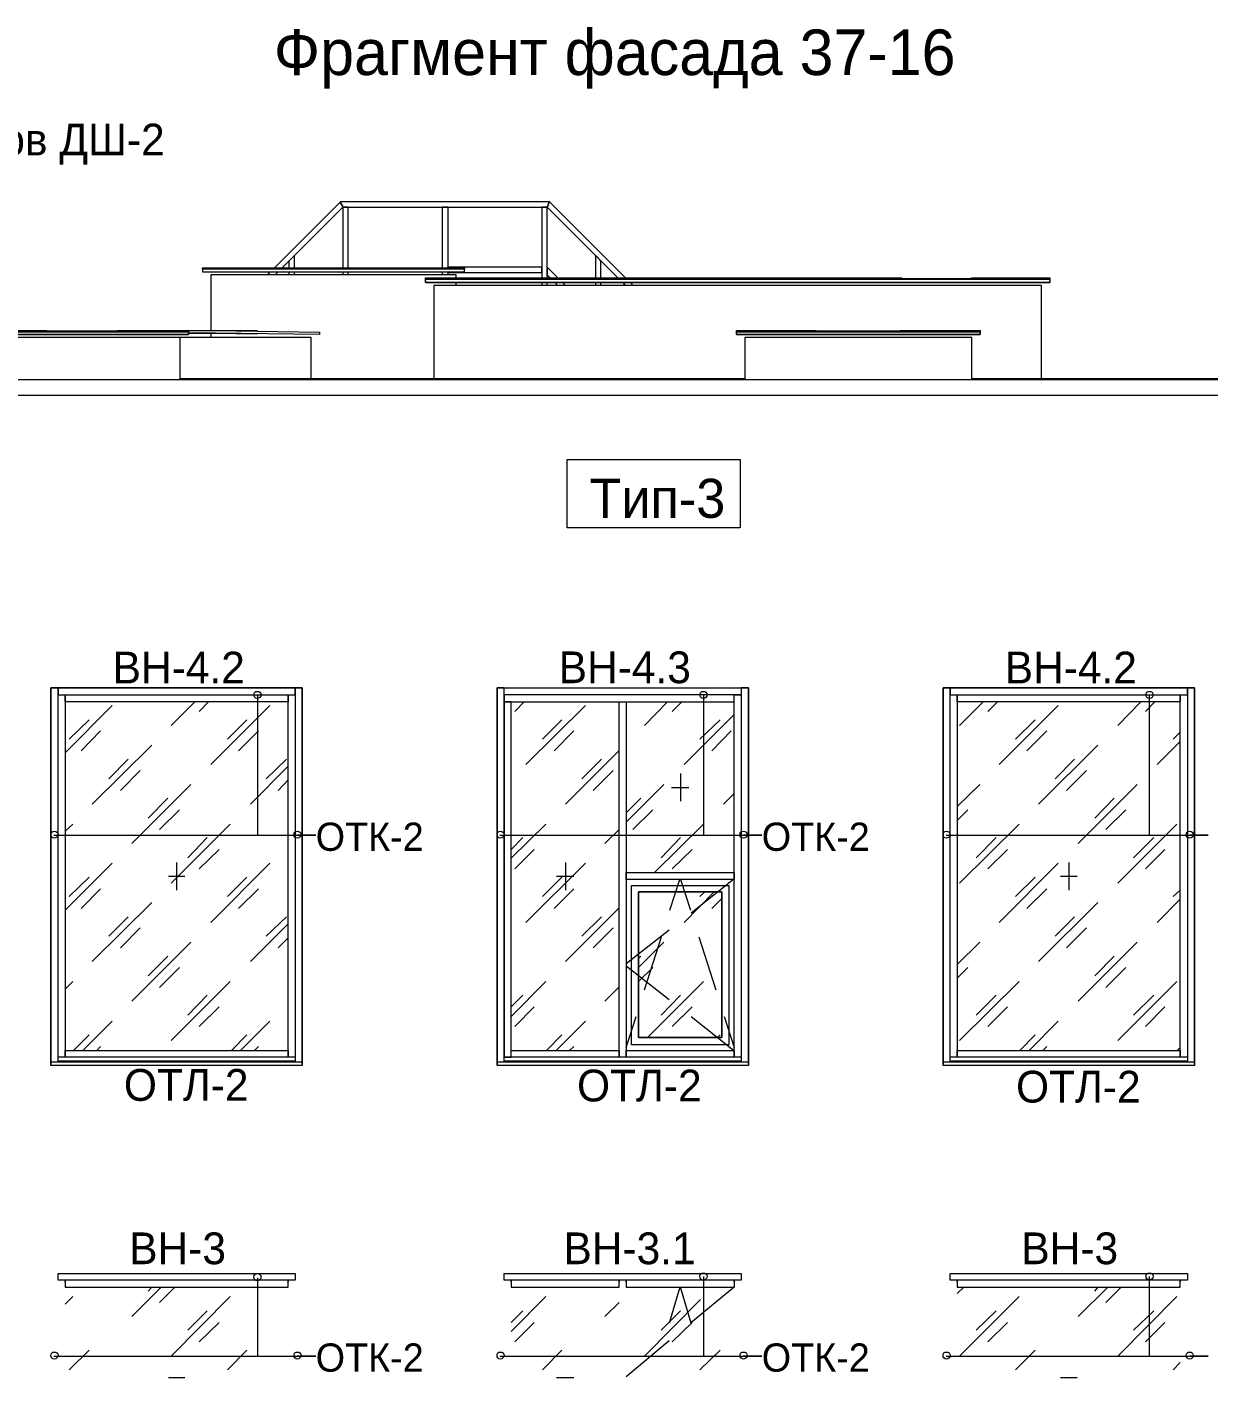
# Model space of a CAD drawing. Header units: millimetres. Extents: x 2294 to 908349, y -83289 to 219220.
# Drawn here: x 420493 to 429250, y -78043 to -68031 of the extents above; entities that cross this region are included whole.
import ezdxf

# ---------------------------------------------------------------- set-up
doc = ezdxf.new("R2010")
doc.units = ezdxf.units.MM
doc.layers.add('PDF _Геометрия', color=7, linetype='Continuous')
doc.layers.add('PDF _Текст', color=7, linetype='Continuous')

msp = doc.modelspace()

# ---------------------------------------------------------------- linework, layer by layer
at = {"layer": 'PDF _Геометрия', "lineweight": 9}
for points in [[(424928.4, -69890.4), (424364.5, -69326.5), (422816.9, -69326.5), (422816.9, -69330.8), (422816.9, -69335.2), (422830.1, -69357.1), (422816.9, -69335.2), (422816.9, -69330.8), (422816.9, -69326.5), (422327.3, -69816.1)], [(422384.2, -69816.1), (422834.4, -69365.8), (422830.1, -69365.8), (422830.1, -69361.5), (422830.1, -69357.1), (422830.1, -69361.5), (422830.1, -69365.8), (422834.4, -69365.8), (424347, -69365.8), (424351.4, -69361.5), (424351.4, -69357.1), (424351.4, -69361.5), (424347, -69365.8), (424871.6, -69890.4)], [(422873.8, -69816.1), (422873.8, -69365.8), (422869.4, -69365.8), (422865, -69365.8), (422843.2, -69365.8), (422838.8, -69365.8), (422834.4, -69365.8), (422834.4, -69816.1)], [(423612.6, -69868.6), (423612.6, -69846.7), (423612.6, -69851.1), (424307.7, -69851.1), (424307.7, -69846.7), (424307.7, -69842.3), (424307.7, -69820.5), (424307.7, -69816.1), (424307.7, -69811.7), (423612.6, -69811.7), (423612.6, -69816.1), (423612.6, -69365.8), (423608.2, -69365.8), (423603.8, -69365.8), (423577.6, -69365.8), (423573.2, -69365.8), (423568.9, -69365.8), (423568.9, -69816.1)], [(424347, -69890.4), (424347, -69365.8), (424342.6, -69365.8), (424338.3, -69365.8), (424316.4, -69365.8), (424312, -69365.8), (424307.7, -69365.8), (424307.7, -69890.4)], [(422476, -69816.1), (422476, -69724.3), (422471.6, -69728.7), (422467.2, -69733), (422441, -69759.3), (422436.6, -69763.6), (422432.2, -69763.6), (422432.2, -69768), (422432.2, -69816.1)], [(424744.8, -69890.4), (424744.8, -69768), (424744.8, -69763.6), (424740.4, -69763.6), (424740.4, -69759.3), (424714.2, -69733), (424709.8, -69728.7), (424705.5, -69728.7), (424705.5, -69724.3), (424705.5, -69890.4)], [(421794, -69824.8), (421794, -69846.7), (423735, -69846.7), (423735, -69824.8)], [(421794, -69838), (421794, -69846.7), (423735, -69846.7), (423735, -69838)], [(423673.8, -69890.4), (423673.8, -69868.6), (421855.2, -69868.6), (421855.2, -70279.5)], [(422292.4, -69846.7), (422274.9, -69868.6)], [(422331.7, -69868.6), (422353.6, -69846.7)], [(422432.2, -69846.7), (422432.2, -69868.6)], [(422476, -69868.6), (422476, -69846.7)], [(422834.4, -69846.7), (422834.4, -69868.6)], [(422873.8, -69868.6), (422873.8, -69846.7)], [(423568.9, -69846.7), (423568.9, -69868.6)], [(424425.7, -69890.4), (424347, -69811.7), (424347, -69816.1), (424347, -69820.5), (424347, -69824.8), (424347, -69859.8), (424347, -69864.2), (424347, -69868.6), (424368.9, -69890.4)], [(428071.6, -69903.5), (428071.6, -69925.4), (423446.4, -69925.4), (423446.4, -69903.5)], [(423446.4, -69912.3), (423446.4, -69925.4), (428071.6, -69925.4), (428071.6, -69912.3)], [(428010.4, -70637.9), (428010.4, -69947.2), (423507.7, -69947.2), (423507.7, -70637.9)], [(423673.8, -69947.2), (423673.8, -69925.4)], [(424307.7, -69925.4), (424307.7, -69947.2)], [(424347, -69947.2), (424347, -69925.4)], [(424403.8, -69925.4), (424425.7, -69947.2)], [(424482.5, -69947.2), (424460.7, -69925.4)], [(424705.5, -69925.4), (424705.5, -69947.2)], [(424744.8, -69947.2), (424744.8, -69925.4)], [(424906.6, -69925.4), (424924, -69947.2)], [(424985.2, -69947.2), (424963.4, -69925.4)], [(426974.3, -69894.8), (427490.2, -69894.8)], [(419074.9, -70292.6), (419074.9, -70279.5), (419608.2, -70279.5), (419608.2, -70283.9), (420124.1, -70283.9), (420124.1, -70279.5), (420639.9, -70279.5), (420639.9, -70283.9), (421160.1, -70283.9), (421160.1, -70279.5), (421689.1, -70279.5), (421689.1, -70292.6), (419074.9, -70292.6), (419074.9, -70310.1), (419004.9, -70310.1), (419004.9, -70292.6), (419074.9, -70288.2)], [(420639.9, -70283.9), (421160.1, -70283.9)], [(422200.6, -70283.9), (421890.2, -70279.5), (422659.6, -70292.6), (422659.6, -70310.1), (421890.2, -70301.3), (422200.6, -70305.7)], [(426340.4, -70283.9), (426961.2, -70283.9)], [(421689.1, -70292.6), (421689.1, -70310.1), (419074.9, -70310.1)], [(419074.9, -70301.3), (419074.9, -70310.1), (421689.1, -70310.1), (421689.1, -70301.3), (421890.2, -70301.3), (421689.1, -70301.3)], [(421627.9, -70642.3), (421627.9, -70331.9), (419140.4, -70331.9), (419140.4, -70642.3)], [(422598.4, -70637.9), (422598.4, -70331.9), (421182, -70331.9)], [(421855.2, -70301.3), (421855.2, -70331.9)], [(427555.7, -70292.6), (427555.7, -70310.1), (425750.3, -70310.1), (425750.3, -70292.6)], [(425750.3, -70301.3), (425750.3, -70310.1), (427555.7, -70310.1), (427555.7, -70301.3)], [(427494.5, -70642.3), (427494.5, -70331.9), (425811.5, -70331.9), (425811.5, -70642.3)], [(411074.9, -70672.9), (411533.9, -70642.3), (411564.5, -70642.3), (438458.4, -70642.3), (438489, -70642.3), (439109.8, -70681.7)], [(411542.7, -70751.6), (411564.5, -70756), (411564.5, -70642.3), (411564.5, -70760.4), (438458.4, -70760.4), (438458.4, -70642.3), (438489, -70646.7)], [(425811.5, -70637.9), (421627.9, -70637.9)], [(432019.1, -70637.9), (427494.5, -70637.9)], [(422200.6, -72981.1), (422200.6, -74021.5), (422633.3, -74021.5), (422497.8, -74021.5)], [(425505.5, -72981.1), (425505.5, -74021.5), (425938.2, -74021.5), (425802.7, -74021.5)], [(428806, -72981.1), (428806, -74021.5), (429243.2, -74021.5), (429107.6, -74021.5)], [(420775.4, -73409.5), (421125.1, -73059.8)], [(421562.3, -73208.4), (421737.2, -73033.6)], [(421767.8, -73103.5), (421837.7, -73033.6)], [(421855.2, -73497), (422292.4, -73059.8)], [(424106.6, -73103.5), (424176.5, -73033.6)], [(424189.6, -73497), (424631.1, -73059.8)], [(425068.3, -73208.4), (425238.8, -73033.6)], [(425273.8, -73103.5), (425343.7, -73033.6)], [(427402.7, -73208.4), (427577.6, -73033.6)], [(427612.6, -73103.5), (427682.5, -73033.6)], [(427695.6, -73497), (428132.8, -73059.8)], [(428574.3, -73208.4), (428744.8, -73033.6)], [(428779.8, -73103.5), (428849.7, -73033.6)], [(420806, -73309), (420954.7, -73164.7)], [(421977.6, -73309), (422121.9, -73164.7)], [(424312, -73309), (424456.3, -73164.7)], [(425361.2, -73497), (425732.8, -73125.4)], [(425479.2, -73309), (425627.9, -73164.7)], [(427818, -73309), (427962.3, -73164.7)], [(420893.5, -73396.4), (421037.7, -73247.8)], [(422060.7, -73396.4), (422209.3, -73247.8)], [(424399.5, -73396.4), (424543.7, -73247.8)], [(425566.7, -73396.4), (425710.9, -73247.8)], [(427901.1, -73396.4), (428049.7, -73247.8)], [(428985.2, -73309), (429037.7, -73256.5)], [(420976.5, -73789.9), (421418, -73352.7)], [(427988.5, -73789.9), (428425.7, -73352.7)], [(428867.2, -73497), (429037.7, -73326.5)], [(421098.9, -73601.9), (421243.2, -73457.6)], [(422266.1, -73601.9), (422414.8, -73457.6)], [(424482.5, -73789.9), (424880.3, -73392)], [(424604.9, -73601.9), (424749.2, -73457.6)], [(428110.9, -73601.9), (428255.2, -73457.6)], [(421186.3, -73689.3), (421330.6, -73540.7)], [(422148.1, -73789.9), (422427.9, -73510.1)], [(424688, -73689.3), (424836.6, -73540.7)], [(425335, -73562.5), (425335, -73768)], [(428194, -73689.3), (428342.6, -73540.7)], [(421269.4, -74082.8), (421706.6, -73645.6)], [(422353.6, -73689.3), (422427.9, -73610.6)], [(424932.8, -73925.4), (425212.6, -73645.6)], [(425269.4, -73667.5), (425396.2, -73667.5)], [(427385.2, -73807.3), (427551.4, -73645.6)], [(428281.4, -74082.8), (428718.6, -73645.6)], [(421391.8, -73894.8), (421536.1, -73746.1)], [(424932.8, -73855.4), (425042.1, -73746.1)], [(425654.1, -73789.9), (425732.8, -73711.2)], [(428403.8, -73894.8), (428548.1, -73746.1)], [(421474.9, -73977.8), (421623.5, -73833.6)], [(424980.9, -73977.8), (425129.5, -73833.6)], [(427385.2, -73912.3), (427463.9, -73833.6)], [(428486.9, -73977.8), (428635.5, -73833.6)], [(420775.4, -73990.9), (420832.2, -73938.5)], [(421562.3, -74375.6), (421999.5, -73938.5)], [(424080.3, -74192), (424338.3, -73938.5)], [(424775.4, -74082.8), (424880.3, -73977.8)], [(425142.6, -74297), (425505.5, -73938.5)], [(427402.7, -74375.6), (427844.3, -73938.5)], [(428574.3, -74375.6), (429011.5, -73938.5)], [(420692.4, -74021.5), (422633.3, -74021.5)], [(421684.7, -74187.7), (421829, -74039)], [(423997.3, -74021.5), (425938.2, -74021.5)], [(424080.3, -74126.5), (424167.8, -74039)], [(425190.7, -74187.7), (425335, -74039)], [(427302.2, -74021.5), (429243.2, -74021.5)], [(427525.1, -74187.7), (427673.8, -74039)], [(428692.3, -74187.7), (428841, -74039)], [(421767.8, -74270.7), (421916.4, -74126.5)], [(424106.6, -74270.7), (424250.8, -74126.5)], [(425273.8, -74270.7), (425422.4, -74126.5)], [(427612.6, -74270.7), (427756.8, -74126.5)], [(428779.8, -74270.7), (428924, -74126.5)], [(420775.4, -74576.7), (421125.1, -74227)], [(421601.6, -74222.6), (421601.6, -74428.1)], [(421855.2, -74668.5), (422292.4, -74227)], [(424189.6, -74668.5), (424631.1, -74227)], [(424482.5, -74222.6), (424482.5, -74428.1)], [(427695.6, -74668.5), (428132.8, -74227)], [(428211.5, -74222.6), (428211.5, -74428.1)], [(420806, -74476.2), (420954.7, -74331.9)], [(421540.4, -74323.2), (421662.8, -74323.2)], [(421977.6, -74476.2), (422121.9, -74331.9)], [(424312, -74476.2), (424456.3, -74331.9)], [(424416.9, -74323.2), (424543.7, -74323.2)], [(425256.3, -74576.7), (425330.6, -74349.4)], [(425335, -74349.4), (425409.3, -74576.7)], [(425728.4, -74349.4), (425413.7, -74598.6)], [(425728.4, -74297), (425732.8, -74292.6)], [(427818, -74476.2), (427962.3, -74331.9)], [(428150.3, -74323.2), (428272.7, -74323.2)], [(420893.5, -74563.6), (421037.7, -74419.4)], [(422060.7, -74563.6), (422209.3, -74419.4)], [(424399.5, -74563.6), (424543.7, -74419.4)], [(425361.2, -74668.5), (425584.1, -74441.2)], [(425479.2, -74476.2), (425514.2, -74441.2)], [(425566.7, -74563.6), (425641, -74489.3)], [(427901.1, -74563.6), (428049.7, -74419.4)], [(428985.2, -74476.2), (429037.7, -74428.1)], [(420976.5, -74957.1), (421418, -74519.9)], [(424482.5, -74957.1), (424880.3, -74559.3)], [(427988.5, -74957.1), (428425.7, -74519.9)], [(428867.2, -74668.5), (429037.7, -74493.7)], [(421098.9, -74769.1), (421243.2, -74624.8)], [(422148.1, -74957.1), (422427.9, -74677.3)], [(422266.1, -74769.1), (422414.8, -74624.8)], [(424604.9, -74769.1), (424749.2, -74624.8)], [(428110.9, -74769.1), (428255.2, -74624.8)], [(421186.3, -74856.5), (421330.6, -74707.9)], [(422353.6, -74856.5), (422427.9, -74782.2)], [(424688, -74856.5), (424836.6, -74707.9)], [(425251.9, -74725.4), (424932.8, -74974.6)], [(425068.3, -75166.9), (425195.1, -74773.5)], [(425470.5, -74773.5), (425597.3, -75166.9)], [(428194, -74856.5), (428342.6, -74707.9)], [(421269.4, -75250), (421706.6, -74812.8)], [(425024.6, -75000.8), (425212.6, -74812.8)], [(427385.2, -74978.9), (427551.4, -74812.8)], [(428281.4, -75250), (428718.6, -74812.8)], [(421391.8, -75062), (421536.1, -74917.7)], [(425024.6, -74935.2), (425042.1, -74917.7)], [(428403.8, -75062), (428548.1, -74917.7)], [(421474.9, -75149.4), (421623.5, -75000.8)], [(425251.9, -75241.2), (424932.8, -74992)], [(425024.6, -75105.7), (425129.5, -75000.8)], [(427385.2, -75079.5), (427463.9, -75000.8)], [(428486.9, -75149.4), (428635.5, -75000.8)], [(420775.4, -75162.5), (420832.2, -75105.7)], [(421562.3, -75542.9), (421999.5, -75105.7)], [(424080.3, -75363.6), (424338.3, -75105.7)], [(424775.4, -75250), (424880.3, -75145)], [(425090.2, -75521), (425505.5, -75105.7)], [(427402.7, -75542.9), (427844.3, -75105.7)], [(428574.3, -75542.9), (429011.5, -75105.7)], [(421684.7, -75354.9), (421829, -75206.2)], [(424080.3, -75293.7), (424167.8, -75206.2)], [(425190.7, -75354.9), (425335, -75206.2)], [(427525.1, -75354.9), (427673.8, -75206.2)], [(428692.3, -75354.9), (428841, -75206.2)], [(421767.8, -75437.9), (421916.4, -75293.7)], [(424106.6, -75437.9), (424250.8, -75293.7)], [(424932.8, -75595.3), (425007.1, -75363.6)], [(425273.8, -75437.9), (425422.4, -75293.7)], [(425728.4, -75617.2), (425413.7, -75368)], [(425658.5, -75363.6), (425732.8, -75595.3)], [(427612.6, -75437.9), (427756.8, -75293.7)], [(428779.8, -75437.9), (428924, -75293.7)], [(420906.6, -75617.2), (421125.1, -75398.6)], [(422073.8, -75617.2), (422292.4, -75398.6)], [(424412.6, -75617.2), (424631.1, -75398.6)], [(427918.6, -75617.2), (428132.8, -75398.6)], [(420836.6, -75617.2), (420954.7, -75499.1)], [(421011.5, -75617.2), (421037.7, -75586.6)], [(422008.2, -75617.2), (422121.9, -75499.1)], [(422178.7, -75617.2), (422209.3, -75586.6)], [(424342.6, -75617.2), (424456.3, -75499.1)], [(424513.1, -75617.2), (424543.7, -75586.6)], [(425606, -75521), (425627.9, -75499.1)], [(427848.6, -75617.2), (427962.3, -75499.1)], [(428019.1, -75617.2), (428049.7, -75586.6)], [(422480.3, -75665.3), (420723, -75665.3)], [(425785.2, -75665.3), (424027.9, -75665.3)], [(429090.2, -75665.3), (427332.8, -75665.3)], [(429015.8, -75617.2), (429037.7, -75595.3)], [(422532.8, -75695.9), (422532.8, -75700.2), (422532.8, -75726.5), (420670.5, -75726.5), (420670.5, -75700.2), (420670.5, -75695.9)], [(420670.5, -75700.2), (422532.8, -75700.2)], [(420670.5, -75722.1), (420670.5, -75717.7)], [(422480.3, -75695.9), (420723, -75695.9), (422480.3, -75695.9)], [(422532.8, -75717.7), (422532.8, -75722.1)], [(425837.7, -75695.9), (425837.7, -75700.2), (425837.7, -75726.5), (423975.4, -75726.5), (423975.4, -75700.2), (423975.4, -75695.9)], [(423975.4, -75700.2), (425837.7, -75700.2)], [(423975.4, -75722.1), (423975.4, -75717.7)], [(425785.2, -75695.9), (424027.9, -75695.9), (425785.2, -75695.9)], [(425837.7, -75717.7), (425837.7, -75722.1)], [(429142.6, -75695.9), (429142.6, -75700.2), (429142.6, -75726.5), (427280.3, -75726.5), (427280.3, -75700.2), (427280.3, -75695.9)], [(427280.3, -75700.2), (429142.6, -75700.2)], [(427280.3, -75722.1), (427280.3, -75717.7)], [(429090.2, -75695.9), (427332.8, -75695.9), (429090.2, -75695.9)], [(429142.6, -75717.7), (429142.6, -75722.1)], [(425505.5, -77291.5), (425505.5, -77881.6), (425938.2, -77881.6), (425802.7, -77881.6)], [(428806, -77291.5), (428806, -77881.6), (429243.2, -77881.6), (429107.6, -77881.6)], [(420775.4, -77330.8), (420775.4, -77317.7), (420775.4, -77370.2), (422427.9, -77370.2), (422427.9, -77317.7), (422427.9, -77330.8)], [(422427.9, -77317.7), (420775.4, -77317.7)], [(421269.4, -77588.8), (421488, -77370.2)], [(421391.8, -77400.8), (421418, -77370.2)], [(421474.9, -77483.8), (421588.5, -77370.2)], [(422200.6, -77300.2), (422200.6, -77881.6), (422633.3, -77881.6), (422497.8, -77881.6)], [(424080.3, -77330.8), (424080.3, -77317.7), (424080.3, -77370.2), (424880.3, -77370.2), (424880.3, -77317.7), (424880.3, -77330.8)], [(424880.3, -77317.7), (424080.3, -77317.7)], [(424932.8, -77330.8), (424932.8, -77317.7), (424932.8, -77370.2), (425732.8, -77370.2), (425409.3, -77636.8)], [(425732.8, -77317.7), (424932.8, -77317.7)], [(425330.6, -77370.2), (425251.9, -77636.8)], [(425413.7, -77636.8), (425335, -77370.2)], [(425732.8, -77330.8), (425732.8, -77317.7), (425732.8, -77370.2)], [(427385.2, -77330.8), (427385.2, -77317.7), (427385.2, -77370.2), (429037.7, -77370.2), (429037.7, -77317.7), (429037.7, -77330.8)], [(429037.7, -77317.7), (427385.2, -77317.7)], [(427385.2, -77418.3), (427433.3, -77370.2)], [(428281.4, -77588.8), (428500, -77370.2)], [(428403.8, -77400.8), (428430, -77370.2)], [(428486.9, -77483.8), (428600.5, -77370.2)], [(420775.4, -77496.9), (420832.2, -77440.1)], [(421562.3, -77881.6), (421999.5, -77440.1)], [(424080.3, -77698), (424338.3, -77440.1)], [(424775.4, -77588.8), (424880.3, -77483.8)], [(425068.3, -77881.6), (425483.6, -77462)], [(427402.7, -77881.6), (427844.3, -77440.1)], [(428574.3, -77881.6), (429011.5, -77440.1)], [(421684.7, -77689.3), (421829, -77545)], [(424080.3, -77632.5), (424167.8, -77545)], [(425190.7, -77689.3), (425335, -77545)], [(427525.1, -77689.3), (427673.8, -77545)], [(428692.3, -77689.3), (428841, -77545)], [(421767.8, -77776.7), (421916.4, -77632.5)], [(424106.6, -77776.7), (424250.8, -77632.5)], [(425273.8, -77776.7), (425422.4, -77632.5)], [(427612.6, -77776.7), (427756.8, -77632.5)], [(428779.8, -77776.7), (428924, -77632.5)], [(425251.9, -77768), (424932.8, -78034.7)], [(420692.4, -77881.6), (422633.3, -77881.6)], [(420806, -77982.2), (420954.7, -77837.9)], [(421977.6, -77982.2), (422121.9, -77837.9)], [(423997.3, -77881.6), (425938.2, -77881.6)], [(424312, -77982.2), (424456.3, -77837.9)], [(425479.2, -77982.2), (425627.9, -77837.9)], [(427302.2, -77881.6), (429243.2, -77881.6)], [(427818, -77982.2), (427962.3, -77837.9)], [(428985.2, -77982.2), (429037.7, -77929.7)], [(421662.8, -78043.4), (421540.4, -78043.4)], [(424543.7, -78043.4), (424416.9, -78043.4)], [(428272.7, -78043.4), (428150.3, -78043.4)]]:
    msp.add_lwpolyline(points, dxfattribs=at)
for points in [[(424364.5, -69326.5), (424364.5, -69330.8), (424360.1, -69330.8), (424360.1, -69335.2), (424351.4, -69357.1), (424360.1, -69335.2), (424360.1, -69330.8), (424364.5, -69330.8)], [(423735, -69824.8), (421794, -69824.8), (421794, -69816.1), (423735, -69816.1)], [(423446.4, -69903.5), (423446.4, -69890.4), (426974.3, -69890.4), (426974.3, -69894.8), (427490.2, -69894.8), (427490.2, -69890.4), (428071.6, -69890.4), (428071.6, -69903.5)], [(421890.2, -70279.5), (421689.1, -70283.9)], [(425750.3, -70292.6), (425750.3, -70279.5), (426340.4, -70279.5), (426340.4, -70283.9), (426961.2, -70283.9), (426961.2, -70279.5), (427555.7, -70279.5), (427555.7, -70292.6)], [(424495.6, -71236.9), (425776.5, -71236.9), (425776.5, -71744), (424495.6, -71744)], [(422480.3, -72928.7), (422454.1, -72928.7), (420749.2, -72928.7), (420723, -72928.7), (420670.5, -72928.7), (420670.5, -73007.3), (420670.5, -75639), (420670.5, -75717.7), (420670.5, -72928.7), (422532.8, -72928.7), (422532.8, -75717.7), (422532.8, -75639), (422532.8, -73007.3), (422532.8, -72928.7)], [(420749.2, -72981.1), (422454.1, -72981.1), (422480.3, -72981.1), (422480.3, -72928.7), (422480.3, -73007.3), (422480.3, -75639), (422480.3, -75695.9), (420723, -75695.9), (420723, -75639), (420723, -73007.3), (420723, -72928.7), (420723, -72981.1)], [(420723, -75665.3), (420723, -72981.1), (420775.4, -72981.1), (420775.4, -75665.3)], [(422427.9, -73033.6), (420775.4, -73033.6), (420775.4, -72981.1), (422427.9, -72981.1)], [(422427.9, -75665.3), (422427.9, -72981.1), (422480.3, -72981.1), (422480.3, -75665.3)], [(423975.4, -73007.3), (423975.4, -74323.2), (423975.4, -75639), (423975.4, -75717.7), (423975.4, -72928.7), (425837.7, -72928.7), (425837.7, -75717.7), (425837.7, -75639), (425837.7, -74323.2), (425837.7, -73007.3), (425837.7, -72928.7), (425785.2, -72928.7), (425785.2, -73007.3), (425785.2, -74323.2), (425785.2, -75639), (425785.2, -75695.9), (424027.9, -75695.9), (424027.9, -75639), (424027.9, -74323.2), (424027.9, -75665.3), (424080.3, -75665.3), (424080.3, -74323.2), (424080.3, -73033.6), (424027.9, -73033.6), (424027.9, -74323.2), (424027.9, -73007.3), (424027.9, -72928.7), (423975.4, -72928.7)], [(424906.6, -72981.1), (424027.9, -72981.1), (424027.9, -73033.6), (424906.6, -73033.6), (425732.8, -73033.6), (425732.8, -72981.1), (424906.6, -72981.1), (424054.1, -72981.1), (424027.9, -72981.1), (424027.9, -72928.7), (424054.1, -72928.7), (424906.6, -72928.7), (425759, -72928.7), (425785.2, -72928.7), (425785.2, -72981.1), (425759, -72981.1)], [(425732.8, -73007.3), (425732.8, -72981.1), (425785.2, -72981.1), (425785.2, -73007.3), (425785.2, -74323.2), (425785.2, -75665.3), (425732.8, -75665.3), (425732.8, -74323.2)], [(429090.2, -72928.7), (429063.9, -72928.7), (427359, -72928.7), (427332.8, -72928.7), (427280.3, -72928.7), (427280.3, -73007.3), (427280.3, -75639), (427280.3, -75717.7), (427280.3, -72928.7), (429142.6, -72928.7), (429142.6, -75717.7), (429142.6, -75639), (429142.6, -73007.3), (429142.6, -72928.7)], [(427359, -72981.1), (429063.9, -72981.1), (429090.2, -72981.1), (429090.2, -72928.7), (429090.2, -73007.3), (429090.2, -75639), (429090.2, -75695.9), (427332.8, -75695.9), (427332.8, -75639), (427332.8, -73007.3), (427332.8, -72928.7), (427332.8, -72981.1)], [(427332.8, -75665.3), (427332.8, -72981.1), (427385.2, -72981.1), (427385.2, -75665.3)], [(429037.7, -73033.6), (427385.2, -73033.6), (427385.2, -72981.1), (429037.7, -72981.1)], [(429037.7, -75665.3), (429037.7, -72981.1), (429090.2, -72981.1), (429090.2, -75665.3)], [(424932.8, -75665.3), (424880.3, -75665.3), (424080.3, -75665.3), (424080.3, -75617.2), (424880.3, -75617.2), (424880.3, -75665.3), (424880.3, -74323.2), (424880.3, -73033.6), (424932.8, -73033.6), (424932.8, -74323.2)], [(425732.8, -74349.4), (424932.8, -74349.4), (424932.8, -74297), (425732.8, -74297)], [(424972.1, -74393.1), (425693.4, -74393.1), (425693.4, -75573.5), (424972.1, -75573.5)], [(425693.4, -74393.1), (425693.4, -75573.5), (424972.1, -75573.5), (424972.1, -74393.1)], [(425641, -74441.2), (425024.6, -74441.2), (425024.6, -75521), (425641, -75521)], [(425024.6, -75521), (425024.6, -74441.2), (425641, -74441.2), (425641, -75521)], [(422427.9, -75665.3), (420775.4, -75665.3), (420775.4, -75617.2), (422427.9, -75617.2)], [(425732.8, -75665.3), (424932.8, -75665.3), (424932.8, -75617.2), (425732.8, -75617.2)], [(429037.7, -75665.3), (427385.2, -75665.3), (427385.2, -75617.2), (429037.7, -75617.2)], [(422454.1, -77269.6), (422480.3, -77269.6), (422480.3, -77317.7), (422454.1, -77317.7), (420749.2, -77317.7), (420723, -77317.7), (420723, -77269.6), (420749.2, -77269.6)], [(424906.6, -77269.6), (425785.2, -77269.6), (425785.2, -77317.7), (424906.6, -77317.7), (424027.9, -77317.7), (424027.9, -77269.6)], [(429063.9, -77269.6), (429090.2, -77269.6), (429090.2, -77317.7), (429063.9, -77317.7), (427359, -77317.7), (427332.8, -77317.7), (427332.8, -77269.6), (427359, -77269.6)]]:
    msp.add_lwpolyline(points, close=True, dxfattribs=at)
for points in [[(422174.3, -72981.1), (422174.3, -72963.6), (422183.1, -72954.9), (422200.6, -72954.9)], [(422174.3, -72981.1), (422174.3, -72963.6), (422183.1, -72954.9), (422200.6, -72954.9)], [(422200.6, -73007.3), (422183.1, -73007.3), (422174.3, -72994.2), (422174.3, -72981.1)], [(422200.6, -73007.3), (422183.1, -73007.3), (422174.3, -72994.2), (422174.3, -72981.1)], [(422200.6, -72954.9), (422213.7, -72954.9), (422226.8, -72963.6), (422226.8, -72981.1)], [(422200.6, -72954.9), (422213.7, -72954.9), (422226.8, -72963.6), (422226.8, -72981.1)], [(422226.8, -72981.1), (422226.8, -72994.2), (422213.7, -73007.3), (422200.6, -73007.3)], [(422226.8, -72981.1), (422226.8, -72994.2), (422213.7, -73007.3), (422200.6, -73007.3)], [(425479.2, -72981.1), (425479.2, -72963.6), (425488, -72954.9), (425505.5, -72954.9)], [(425479.2, -72981.1), (425479.2, -72963.6), (425488, -72954.9), (425505.5, -72954.9)], [(425505.5, -73007.3), (425488, -73007.3), (425479.2, -72994.2), (425479.2, -72981.1)], [(425505.5, -73007.3), (425488, -73007.3), (425479.2, -72994.2), (425479.2, -72981.1)], [(425505.5, -72954.9), (425518.6, -72954.9), (425531.7, -72963.6), (425531.7, -72981.1)], [(425505.5, -72954.9), (425518.6, -72954.9), (425531.7, -72963.6), (425531.7, -72981.1)], [(425531.7, -72981.1), (425531.7, -72994.2), (425518.6, -73007.3), (425505.5, -73007.3)], [(425531.7, -72981.1), (425531.7, -72994.2), (425518.6, -73007.3), (425505.5, -73007.3)], [(428784.1, -72981.1), (428784.1, -72963.6), (428792.9, -72954.9), (428810.4, -72954.9)], [(428784.1, -72981.1), (428784.1, -72963.6), (428792.9, -72954.9), (428810.4, -72954.9)], [(428810.4, -73007.3), (428792.9, -73007.3), (428784.1, -72994.2), (428784.1, -72981.1)], [(428810.4, -73007.3), (428792.9, -73007.3), (428784.1, -72994.2), (428784.1, -72981.1)], [(428810.4, -72954.9), (428823.5, -72954.9), (428836.6, -72963.6), (428836.6, -72981.1)], [(428810.4, -72954.9), (428823.5, -72954.9), (428836.6, -72963.6), (428836.6, -72981.1)], [(428836.6, -72981.1), (428836.6, -72994.2), (428823.5, -73007.3), (428810.4, -73007.3)], [(428836.6, -72981.1), (428836.6, -72994.2), (428823.5, -73007.3), (428810.4, -73007.3)], [(420670.5, -74017.2), (420670.5, -73999.7), (420679.2, -73990.9), (420696.7, -73990.9)], [(420670.5, -74017.2), (420670.5, -73999.7), (420679.2, -73990.9), (420696.7, -73990.9)], [(420696.7, -74043.4), (420679.2, -74043.4), (420670.5, -74030.3), (420670.5, -74017.2)], [(420696.7, -74043.4), (420679.2, -74043.4), (420670.5, -74030.3), (420670.5, -74017.2)], [(420696.7, -73990.9), (420709.8, -73990.9), (420723, -73999.7), (420723, -74017.2)], [(420696.7, -73990.9), (420709.8, -73990.9), (420723, -73999.7), (420723, -74017.2)], [(420723, -74017.2), (420723, -74030.3), (420709.8, -74043.4), (420696.7, -74043.4)], [(420723, -74017.2), (420723, -74030.3), (420709.8, -74043.4), (420696.7, -74043.4)], [(422471.6, -74017.2), (422471.6, -73999.7), (422480.3, -73990.9), (422497.8, -73990.9)], [(422471.6, -74017.2), (422471.6, -73999.7), (422480.3, -73990.9), (422497.8, -73990.9)], [(422497.8, -74043.4), (422480.3, -74043.4), (422471.6, -74030.3), (422471.6, -74017.2)], [(422497.8, -74043.4), (422480.3, -74043.4), (422471.6, -74030.3), (422471.6, -74017.2)], [(422497.8, -73990.9), (422510.9, -73990.9), (422524, -73999.7), (422524, -74017.2)], [(422497.8, -73990.9), (422510.9, -73990.9), (422524, -73999.7), (422524, -74017.2)], [(422524, -74017.2), (422524, -74030.3), (422510.9, -74043.4), (422497.8, -74043.4)], [(422524, -74017.2), (422524, -74030.3), (422510.9, -74043.4), (422497.8, -74043.4)], [(423975.4, -74017.2), (423975.4, -73999.7), (423984.2, -73990.9), (424001.6, -73990.9)], [(423975.4, -74017.2), (423975.4, -73999.7), (423984.2, -73990.9), (424001.6, -73990.9)], [(424001.6, -74043.4), (423984.2, -74043.4), (423975.4, -74030.3), (423975.4, -74017.2)], [(424001.6, -74043.4), (423984.2, -74043.4), (423975.4, -74030.3), (423975.4, -74017.2)], [(424001.6, -73990.9), (424014.8, -73990.9), (424027.9, -73999.7), (424027.9, -74017.2)], [(424001.6, -73990.9), (424014.8, -73990.9), (424027.9, -73999.7), (424027.9, -74017.2)], [(424027.9, -74017.2), (424027.9, -74030.3), (424014.8, -74043.4), (424001.6, -74043.4)], [(424027.9, -74017.2), (424027.9, -74030.3), (424014.8, -74043.4), (424001.6, -74043.4)], [(425776.5, -74017.2), (425776.5, -73999.7), (425785.2, -73990.9), (425802.7, -73990.9)], [(425776.5, -74017.2), (425776.5, -73999.7), (425785.2, -73990.9), (425802.7, -73990.9)], [(425802.7, -74043.4), (425785.2, -74043.4), (425776.5, -74030.3), (425776.5, -74017.2)], [(425802.7, -74043.4), (425785.2, -74043.4), (425776.5, -74030.3), (425776.5, -74017.2)], [(425802.7, -73990.9), (425815.8, -73990.9), (425829, -73999.7), (425829, -74017.2)], [(425802.7, -73990.9), (425815.8, -73990.9), (425829, -73999.7), (425829, -74017.2)], [(425829, -74017.2), (425829, -74030.3), (425815.8, -74043.4), (425802.7, -74043.4)], [(425829, -74017.2), (425829, -74030.3), (425815.8, -74043.4), (425802.7, -74043.4)], [(427280.3, -74017.2), (427280.3, -73999.7), (427289.1, -73990.9), (427306.5, -73990.9)], [(427280.3, -74017.2), (427280.3, -73999.7), (427289.1, -73990.9), (427306.5, -73990.9)], [(427306.5, -74043.4), (427289.1, -74043.4), (427280.3, -74030.3), (427280.3, -74017.2)], [(427306.5, -74043.4), (427289.1, -74043.4), (427280.3, -74030.3), (427280.3, -74017.2)], [(427306.5, -73990.9), (427319.7, -73990.9), (427332.8, -73999.7), (427332.8, -74017.2)], [(427306.5, -73990.9), (427319.7, -73990.9), (427332.8, -73999.7), (427332.8, -74017.2)], [(427332.8, -74017.2), (427332.8, -74030.3), (427319.7, -74043.4), (427306.5, -74043.4)], [(427332.8, -74017.2), (427332.8, -74030.3), (427319.7, -74043.4), (427306.5, -74043.4)], [(429081.4, -74017.2), (429081.4, -73999.7), (429090.2, -73990.9), (429107.6, -73990.9)], [(429081.4, -74017.2), (429081.4, -73999.7), (429090.2, -73990.9), (429107.6, -73990.9)], [(429107.6, -74043.4), (429090.2, -74043.4), (429081.4, -74030.3), (429081.4, -74017.2)], [(429107.6, -74043.4), (429090.2, -74043.4), (429081.4, -74030.3), (429081.4, -74017.2)], [(429107.6, -73990.9), (429120.8, -73990.9), (429133.9, -73999.7), (429133.9, -74017.2)], [(429107.6, -73990.9), (429120.8, -73990.9), (429133.9, -73999.7), (429133.9, -74017.2)], [(429133.9, -74017.2), (429133.9, -74030.3), (429120.8, -74043.4), (429107.6, -74043.4)], [(429133.9, -74017.2), (429133.9, -74030.3), (429120.8, -74043.4), (429107.6, -74043.4)], [(422174.3, -77295.9), (422174.3, -77278.4), (422183.1, -77269.6), (422200.6, -77269.6)], [(422174.3, -77295.9), (422174.3, -77278.4), (422183.1, -77269.6), (422200.6, -77269.6)], [(422200.6, -77269.6), (422213.7, -77269.6), (422226.8, -77278.4), (422226.8, -77295.9)], [(422200.6, -77269.6), (422213.7, -77269.6), (422226.8, -77278.4), (422226.8, -77295.9)], [(425479.2, -77291.5), (425479.2, -77274), (425488, -77265.3), (425505.5, -77265.3)], [(425479.2, -77291.5), (425479.2, -77274), (425488, -77265.3), (425505.5, -77265.3)], [(425505.5, -77317.7), (425488, -77317.7), (425479.2, -77304.6), (425479.2, -77291.5)], [(425505.5, -77317.7), (425488, -77317.7), (425479.2, -77304.6), (425479.2, -77291.5)], [(425505.5, -77265.3), (425518.6, -77265.3), (425531.7, -77274), (425531.7, -77291.5)], [(425505.5, -77265.3), (425518.6, -77265.3), (425531.7, -77274), (425531.7, -77291.5)], [(425531.7, -77291.5), (425531.7, -77304.6), (425518.6, -77317.7), (425505.5, -77317.7)], [(425531.7, -77291.5), (425531.7, -77304.6), (425518.6, -77317.7), (425505.5, -77317.7)], [(428784.1, -77291.5), (428784.1, -77274), (428792.9, -77265.3), (428810.4, -77265.3)], [(428784.1, -77291.5), (428784.1, -77274), (428792.9, -77265.3), (428810.4, -77265.3)], [(428810.4, -77317.7), (428792.9, -77317.7), (428784.1, -77304.6), (428784.1, -77291.5)], [(428810.4, -77317.7), (428792.9, -77317.7), (428784.1, -77304.6), (428784.1, -77291.5)], [(428810.4, -77265.3), (428823.5, -77265.3), (428836.6, -77274), (428836.6, -77291.5)], [(428810.4, -77265.3), (428823.5, -77265.3), (428836.6, -77274), (428836.6, -77291.5)], [(428836.6, -77291.5), (428836.6, -77304.6), (428823.5, -77317.7), (428810.4, -77317.7)], [(428836.6, -77291.5), (428836.6, -77304.6), (428823.5, -77317.7), (428810.4, -77317.7)], [(422200.6, -77322.1), (422183.1, -77322.1), (422174.3, -77309), (422174.3, -77295.9)], [(422200.6, -77322.1), (422183.1, -77322.1), (422174.3, -77309), (422174.3, -77295.9)], [(422226.8, -77295.9), (422226.8, -77309), (422213.7, -77322.1), (422200.6, -77322.1)], [(422226.8, -77295.9), (422226.8, -77309), (422213.7, -77322.1), (422200.6, -77322.1)], [(420670.5, -77877.3), (420670.5, -77859.8), (420679.2, -77851), (420696.7, -77851)], [(420670.5, -77877.3), (420670.5, -77859.8), (420679.2, -77851), (420696.7, -77851)], [(420696.7, -77903.5), (420679.2, -77903.5), (420670.5, -77890.4), (420670.5, -77877.3)], [(420696.7, -77903.5), (420679.2, -77903.5), (420670.5, -77890.4), (420670.5, -77877.3)], [(420696.7, -77851), (420709.8, -77851), (420723, -77859.8), (420723, -77877.3)], [(420696.7, -77851), (420709.8, -77851), (420723, -77859.8), (420723, -77877.3)], [(420723, -77877.3), (420723, -77890.4), (420709.8, -77903.5), (420696.7, -77903.5)], [(420723, -77877.3), (420723, -77890.4), (420709.8, -77903.5), (420696.7, -77903.5)], [(422471.6, -77877.3), (422471.6, -77859.8), (422480.3, -77851), (422497.8, -77851)], [(422471.6, -77877.3), (422471.6, -77859.8), (422480.3, -77851), (422497.8, -77851)], [(422497.8, -77903.5), (422480.3, -77903.5), (422471.6, -77890.4), (422471.6, -77877.3)], [(422497.8, -77903.5), (422480.3, -77903.5), (422471.6, -77890.4), (422471.6, -77877.3)], [(422497.8, -77851), (422510.9, -77851), (422524, -77859.8), (422524, -77877.3)], [(422497.8, -77851), (422510.9, -77851), (422524, -77859.8), (422524, -77877.3)], [(422524, -77877.3), (422524, -77890.4), (422510.9, -77903.5), (422497.8, -77903.5)], [(422524, -77877.3), (422524, -77890.4), (422510.9, -77903.5), (422497.8, -77903.5)], [(423975.4, -77877.3), (423975.4, -77859.8), (423984.2, -77851), (424001.6, -77851)], [(423975.4, -77877.3), (423975.4, -77859.8), (423984.2, -77851), (424001.6, -77851)], [(424001.6, -77903.5), (423984.2, -77903.5), (423975.4, -77890.4), (423975.4, -77877.3)], [(424001.6, -77903.5), (423984.2, -77903.5), (423975.4, -77890.4), (423975.4, -77877.3)], [(424001.6, -77851), (424014.8, -77851), (424027.9, -77859.8), (424027.9, -77877.3)], [(424001.6, -77851), (424014.8, -77851), (424027.9, -77859.8), (424027.9, -77877.3)], [(424027.9, -77877.3), (424027.9, -77890.4), (424014.8, -77903.5), (424001.6, -77903.5)], [(424027.9, -77877.3), (424027.9, -77890.4), (424014.8, -77903.5), (424001.6, -77903.5)], [(425776.5, -77877.3), (425776.5, -77859.8), (425785.2, -77851), (425802.7, -77851)], [(425776.5, -77877.3), (425776.5, -77859.8), (425785.2, -77851), (425802.7, -77851)], [(425802.7, -77903.5), (425785.2, -77903.5), (425776.5, -77890.4), (425776.5, -77877.3)], [(425802.7, -77903.5), (425785.2, -77903.5), (425776.5, -77890.4), (425776.5, -77877.3)], [(425802.7, -77851), (425815.8, -77851), (425829, -77859.8), (425829, -77877.3)], [(425802.7, -77851), (425815.8, -77851), (425829, -77859.8), (425829, -77877.3)], [(425829, -77877.3), (425829, -77890.4), (425815.8, -77903.5), (425802.7, -77903.5)], [(425829, -77877.3), (425829, -77890.4), (425815.8, -77903.5), (425802.7, -77903.5)], [(427280.3, -77877.3), (427280.3, -77859.8), (427289.1, -77851), (427306.5, -77851)], [(427280.3, -77877.3), (427280.3, -77859.8), (427289.1, -77851), (427306.5, -77851)], [(427306.5, -77903.5), (427289.1, -77903.5), (427280.3, -77890.4), (427280.3, -77877.3)], [(427306.5, -77903.5), (427289.1, -77903.5), (427280.3, -77890.4), (427280.3, -77877.3)], [(427306.5, -77851), (427319.7, -77851), (427332.8, -77859.8), (427332.8, -77877.3)], [(427306.5, -77851), (427319.7, -77851), (427332.8, -77859.8), (427332.8, -77877.3)], [(427332.8, -77877.3), (427332.8, -77890.4), (427319.7, -77903.5), (427306.5, -77903.5)], [(427332.8, -77877.3), (427332.8, -77890.4), (427319.7, -77903.5), (427306.5, -77903.5)], [(429081.4, -77877.3), (429081.4, -77859.8), (429090.2, -77851), (429107.6, -77851)], [(429081.4, -77877.3), (429081.4, -77859.8), (429090.2, -77851), (429107.6, -77851)], [(429107.6, -77903.5), (429090.2, -77903.5), (429081.4, -77890.4), (429081.4, -77877.3)], [(429107.6, -77903.5), (429090.2, -77903.5), (429081.4, -77890.4), (429081.4, -77877.3)], [(429107.6, -77851), (429120.8, -77851), (429133.9, -77859.8), (429133.9, -77877.3)], [(429107.6, -77851), (429120.8, -77851), (429133.9, -77859.8), (429133.9, -77877.3)], [(429133.9, -77877.3), (429133.9, -77890.4), (429120.8, -77903.5), (429107.6, -77903.5)], [(429133.9, -77877.3), (429133.9, -77890.4), (429120.8, -77903.5), (429107.6, -77903.5)]]:
    msp.add_open_spline(points, degree=3, dxfattribs=at)

# ---------------------------------------------------------------- texts
at = {"layer": 'PDF _Текст', "attachment_point": 4, "style": ''}
for s, insert, char_height in [('Фрагмент фасада 37-16', (422321.5, -68269.4), 337.88), ('Деформационный шов ДШ-2', (417294.3, -68900.8), 235.287), ('Тип-3', (424660.2, -71526.1), 289.45), ('ВН-4.2', (421127.9, -72778.3), 235.29), ('ВН-4.3', (424432.6, -72778.3), 235.29), ('ВН-4.2', (427737.3, -72778.3), 235.29), ('ОТК-2', (422631.9, -74033.5), 209.3), ('ОТК-2', (425936.7, -74033.5), 209.3), ('ОТЛ-2', (421211.2, -75873.3), 235.29), ('ОТЛ-2', (424568.5, -75877.7), 235.29), ('ОТЛ-2', (427820.9, -75886.4), 235.29), ('ВН-3', (421250.5, -77084.2), 235.29), ('ВН-3.1', (424467.9, -77084.2), 235.29), ('ВН-3', (427860.2, -77084.2), 235.29), ('ОТК-2', (422631.9, -77893.5), 209.3), ('ОТК-2', (425936.7, -77893.5), 209.3)]:
    msp.add_mtext(s, dxfattribs=dict(at, insert=insert, char_height=char_height))

doc.saveas('drawing.dxf')
